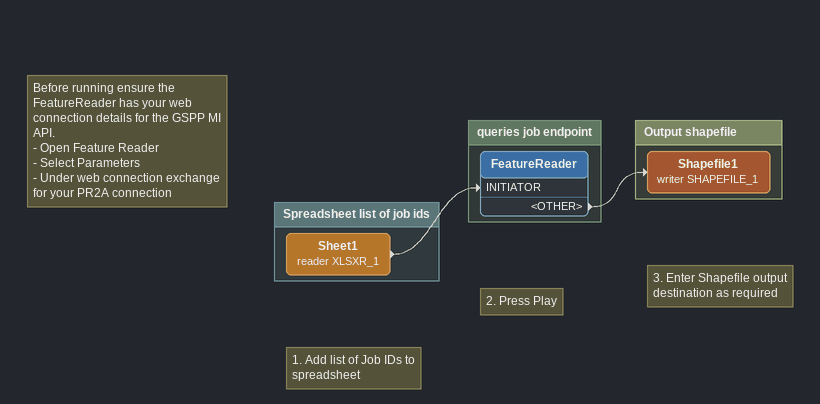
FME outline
Note: Before running ensure the FeatureReader has your web connection details for the GSPP MI API. / - Open Feature Reader / - Select Parameters / - Under web connection exchange for your PR2A connection
Note: 1. Add list of Job IDs to spreadsheet
Note: 2. Press Play
Note: 3. Enter Shapefile output destination as required

Bookmark: Spreadsheet list of job ids
Sheet1 (reader XLSXR_1)
    -> FeatureReader [INITIATOR]

Bookmark: queries job endpoint
FeatureReader
    <OTHER> -> Shapefile1 (writer SHAPEFILE_1)

Bookmark: Output shapefile
Shapefile1 (writer SHAPEFILE_1)
